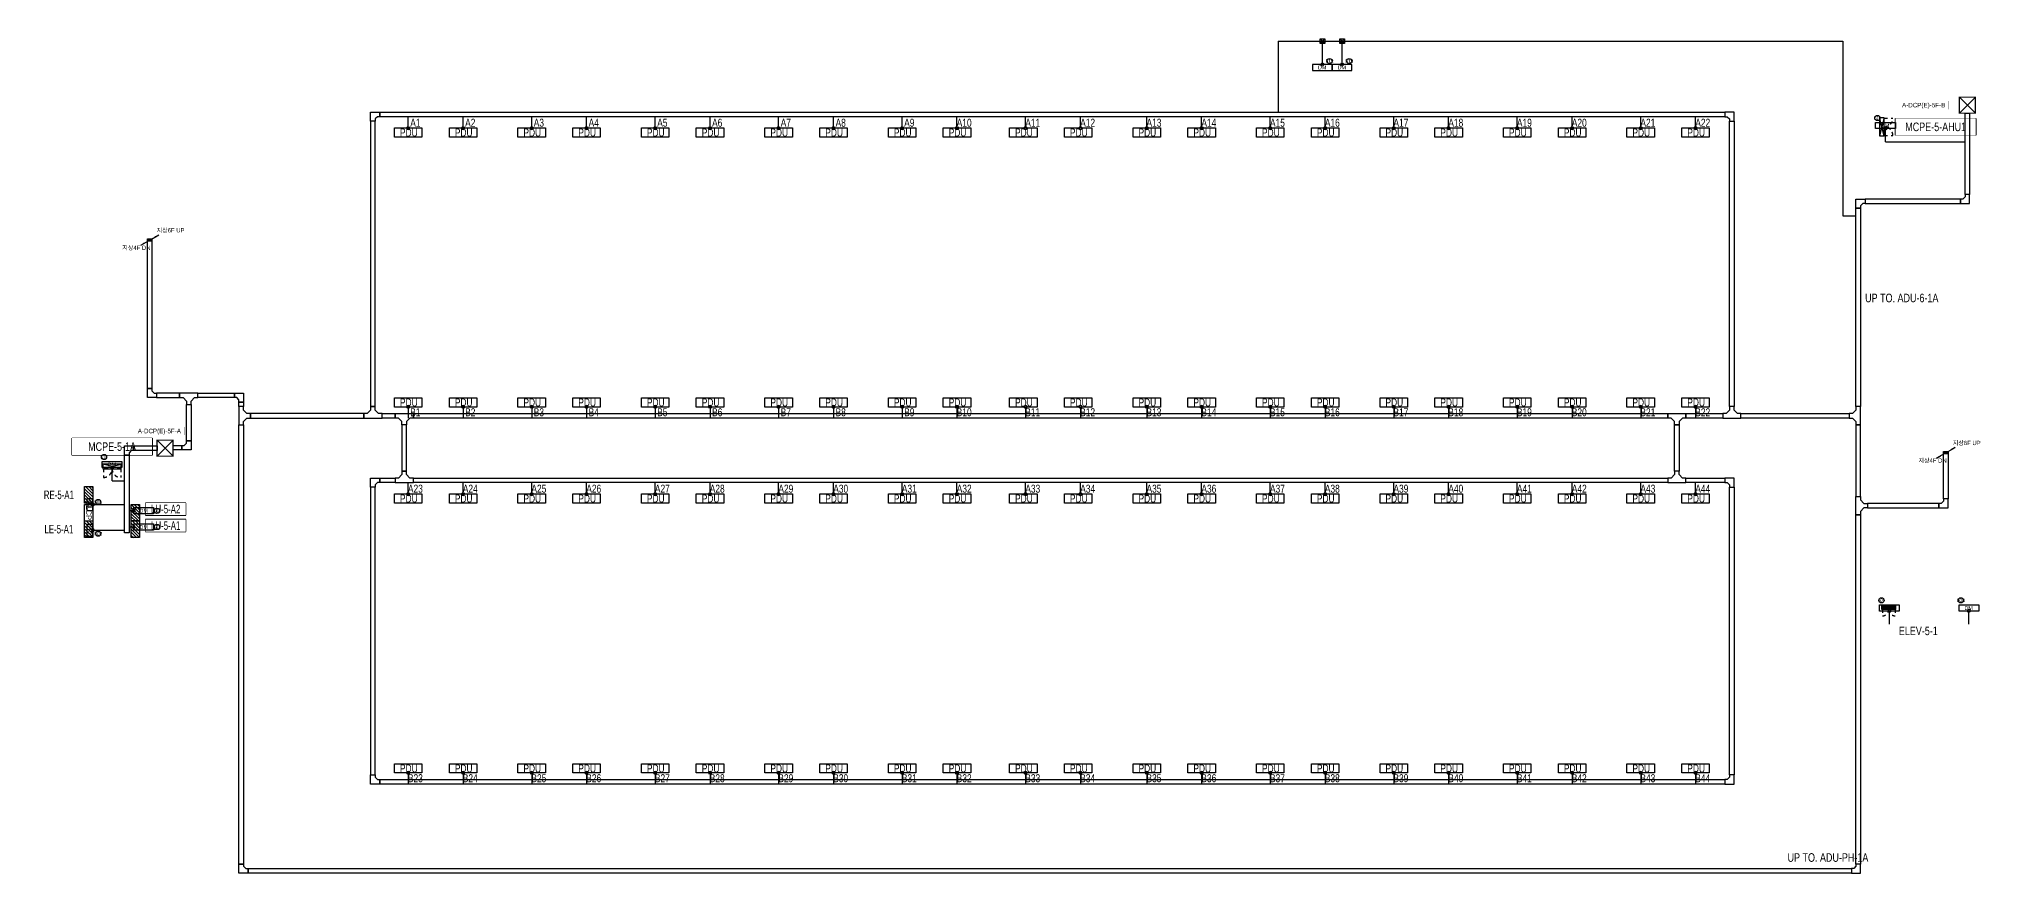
# Model space of a CAD drawing. Header units: millimetres. Extents: x 89450 to 753248, y -530175 to 1209785.
# Drawn here: x 90449 to 175308, y 644374 to 680853 of the extents above; entities that cross this region are included whole.
import ezdxf
from ezdxf.enums import TextEntityAlignment as Align

# ---------------------------------------------------------------- set-up
doc = ezdxf.new("R2010")
doc.units = ezdxf.units.MM
doc.header["$LTSCALE"] = 150
doc.linetypes.add('CONTINOUS', pattern=[0])
doc.linetypes.add('D1', pattern=[3, 1, -1, 1])
for name, color, linetype in [('------01 Distribution Panel', 3, 'Continuous'), ('------01 Distribution Panel_UPS_Emgency', 232, 'Continuous'), ('------01 Motor Control Panel or Center', 4, 'Continuous'), ('------02 Etc Panel', 3, 'Continuous'), ('-----26 Electrical Cable Tray_LV_UT', 141, 'Continuous'), ('-----29 Indicator', 1, 'Continuous'), ('-----99 EPMS CABLE DUCT', 4, 'Continuous'), ('-----99 EPMS CONDUIT', 4, 'Continuous'), ('-----99 EPMS DEVICE', 3, 'Continuous'), ('-----99 EPMS PNL', 6, 'Continuous')]:
    doc.layers.add(name, color=color, linetype=linetype)
doc.styles.add('ELEC', font='')
doc.styles.get('ELEC').set_extended_font_data('Dotum')

# ---------------------------------------------------------------- blocks, each defined once
blk = doc.blocks.new('A02')
h = blk.add_hatch()
h.set_pattern_fill('ANSI31', color=161, scale=25, style=0)
h.set_pattern_definition([(45, (-2000, -19200), (-56.1266, 56.1266), [])])
h.paths.add_polyline_path([(-300, 300), (-300, 0), (300, 0), (300, 300)])
at = {"color": 161}
blk.add_lwpolyline([(300, 0), (-300, 0), (-300, 300), (300, 300)], close=True, dxfattribs=at)
blk = doc.blocks.new('MCP_EQUIPMENT-2')
at = {"color": 161}
for p, q in [((200, 400), (0, -400)), ((200, -400), (0, 400))]:
    blk.add_line(p, q, dxfattribs=at)
at = {"color": 161, "linetype": 'D1'}
for p, q in [((200, 380), (580, 380)), ((200, -380), (580, -380))]:
    blk.add_line(p, q, dxfattribs=at)
at = {"color": 161}
blk.add_lwpolyline([(200, 400), (0, 400), (0, -400), (200, -400)], close=True, dxfattribs=at)
at = {"color": 161, "linetype": 'D1'}
for centre, start, end in [((200, 380), 270, 0), ((200, -380), 0, 90)]:
    blk.add_arc(centre, 380, start, end, dxfattribs=at)
blk = doc.blocks.new('PNL3')
at = {"color": 161, "linetype": 'D1'}
for p, q in [((-200, 280), (-480, 280)), ((-200, -280), (-480, -280))]:
    blk.add_line(p, q, dxfattribs=at)
at = {"color": 161}
for p, q in [((-200, 276), (0, 76)), ((-200, 205), (0, 5)), ((-200, 135), (0, -65)), ((-200, 64), (0, -136)), ((-153, 300), (0, 147)), ((-83, 300), (0, 217)), ((-200, -7), (0, -207)), ((-200, -78), (0, -278)), ((-200, -148), (-48, -300)), ((-200, -219), (-119, -300))]:
    blk.add_line(p, q, dxfattribs=at)
blk.add_lwpolyline([(0, -300), (-200, -300), (-200, 300), (0, 300)], close=True, dxfattribs=at)
at = {"color": 161, "linetype": 'D1'}
for centre, start, end in [((-200, 280), 180, 270), ((-200, -280), 90, 180)]:
    blk.add_arc(centre, 280, start, end, dxfattribs=at)
blk = doc.blocks.new('zw$32E')
for p, q in [((100, 0), (0, 0)), ((0, 0), (0, -400)), ((100, -75), (100, 0)), ((0, -400), (100, -400)), ((175, -150), (100, -75)), ((100, -325), (175, -250)), ((100, -400), (100, -325)), ((250, -150), (175, -150)), ((175, -250), (250, -250)), ((250, -250), (250, -150))]:
    blk.add_line(p, q)
blk = doc.blocks.new('A07')
at = {"color": 8}
blk.add_lwpolyline([(-300, 0), (-300, 300), (300, 300), (300, 0)], close=True, dxfattribs=at)
at = {"color": 8, "style": 'ELEC'}
blk.add_text('LCP', height=200, rotation=360, dxfattribs=at).set_placement((0, 150), align=Align.MIDDLE)

msp = doc.modelspace()

# ---------------------------------------------------------------- linework, layer by layer
at = {"layer": '------01 Distribution Panel_UPS_Emgency', "color": 1, "elevation": 0}
msp.add_lwpolyline([(95121, 659310), (96876, 659310), (96876, 659835), (95121, 659835)], close=True, dxfattribs=at)
at = {"layer": '------01 Motor Control Panel or Center', "linetype": 'CONTINOUS'}
for points in [[(175157, 677375), (175157, 676635), (171654, 676635), (171654, 677375)], [(95405, 663395), (95405, 662655), (91902, 662655), (91902, 663395)]]:
    msp.add_lwpolyline(points, close=True, dxfattribs=at)
at = {"layer": '------02 Etc Panel'}
for p, q in [((92814, 660490), (94195, 660490)), ((92814, 659365), (94195, 659365))]:
    msp.add_line(p, q, dxfattribs=at)
at = {"layer": '-----26 Electrical Cable Tray_LV_UT'}
for points in [[(106004, 676955), (107204, 676955), (107204, 676555), (106004, 676555)], [(108404, 676955), (109604, 676955), (109604, 676555), (108404, 676555)], [(111404, 676955), (112604, 676955), (112604, 676555), (111404, 676555)], [(113804, 676955), (115004, 676955), (115004, 676555), (113804, 676555)], [(116804, 676955), (118004, 676955), (118004, 676555), (116804, 676555)], [(119204, 676955), (120404, 676955), (120404, 676555), (119204, 676555)], [(122204, 676955), (123404, 676955), (123404, 676555), (122204, 676555)], [(124604, 676955), (125804, 676955), (125804, 676555), (124604, 676555)], [(127604, 676955), (128804, 676955), (128804, 676555), (127604, 676555)], [(130004, 676955), (131204, 676955), (131204, 676555), (130004, 676555)], [(132904, 676955), (134104, 676955), (134104, 676555), (132904, 676555)], [(135304, 676955), (136504, 676955), (136504, 676555), (135304, 676555)], [(138304, 676955), (139504, 676955), (139504, 676555), (138304, 676555)], [(140704, 676955), (141904, 676955), (141904, 676555), (140704, 676555)], [(143704, 676955), (144904, 676955), (144904, 676555), (143704, 676555)], [(146104, 676955), (147304, 676955), (147304, 676555), (146104, 676555)], [(149104, 676955), (150304, 676955), (150304, 676555), (149104, 676555)], [(151504, 676955), (152704, 676955), (152704, 676555), (151504, 676555)], [(154504, 676955), (155704, 676955), (155704, 676555), (154504, 676555)], [(156904, 676955), (158104, 676955), (158104, 676555), (156904, 676555)], [(159904, 676955), (161104, 676955), (161104, 676555), (159904, 676555)], [(162304, 676955), (163504, 676955), (163504, 676555), (162304, 676555)], [(106004, 665155), (107204, 665155), (107204, 664755), (106004, 664755)], [(108404, 665155), (109604, 665155), (109604, 664755), (108404, 664755)], [(111404, 665155), (112604, 665155), (112604, 664755), (111404, 664755)], [(113804, 665155), (115004, 665155), (115004, 664755), (113804, 664755)], [(116804, 665155), (118004, 665155), (118004, 664755), (116804, 664755)], [(119204, 665155), (120404, 665155), (120404, 664755), (119204, 664755)], [(122204, 665155), (123404, 665155), (123404, 664755), (122204, 664755)], [(124604, 665155), (125804, 665155), (125804, 664755), (124604, 664755)], [(127604, 665155), (128804, 665155), (128804, 664755), (127604, 664755)], [(130004, 665155), (131204, 665155), (131204, 664755), (130004, 664755)], [(132904, 665155), (134104, 665155), (134104, 664755), (132904, 664755)], [(135304, 665155), (136504, 665155), (136504, 664755), (135304, 664755)], [(138304, 665155), (139504, 665155), (139504, 664755), (138304, 664755)], [(140704, 665155), (141904, 665155), (141904, 664755), (140704, 664755)], [(143704, 665155), (144904, 665155), (144904, 664755), (143704, 664755)], [(146104, 665155), (147304, 665155), (147304, 664755), (146104, 664755)], [(149104, 665155), (150304, 665155), (150304, 664755), (149104, 664755)], [(151504, 665155), (152704, 665155), (152704, 664755), (151504, 664755)], [(154504, 665155), (155704, 665155), (155704, 664755), (154504, 664755)], [(156904, 665155), (158104, 665155), (158104, 664755), (156904, 664755)], [(159904, 665155), (161104, 665155), (161104, 664755), (159904, 664755)], [(162304, 665155), (163504, 665155), (163504, 664755), (162304, 664755)], [(106004, 660955), (107204, 660955), (107204, 660555), (106004, 660555)], [(108404, 660955), (109604, 660955), (109604, 660555), (108404, 660555)], [(111404, 660955), (112604, 660955), (112604, 660555), (111404, 660555)], [(113804, 660955), (115004, 660955), (115004, 660555), (113804, 660555)], [(116804, 660955), (118004, 660955), (118004, 660555), (116804, 660555)], [(119204, 660955), (120404, 660955), (120404, 660555), (119204, 660555)], [(122204, 660955), (123404, 660955), (123404, 660555), (122204, 660555)], [(124604, 660955), (125804, 660955), (125804, 660555), (124604, 660555)], [(127604, 660955), (128804, 660955), (128804, 660555), (127604, 660555)], [(130004, 660955), (131204, 660955), (131204, 660555), (130004, 660555)], [(132904, 660955), (134104, 660955), (134104, 660555), (132904, 660555)], [(135304, 660955), (136504, 660955), (136504, 660555), (135304, 660555)], [(138304, 660955), (139504, 660955), (139504, 660555), (138304, 660555)], [(140704, 660955), (141904, 660955), (141904, 660555), (140704, 660555)], [(143704, 660955), (144904, 660955), (144904, 660555), (143704, 660555)], [(146104, 660955), (147304, 660955), (147304, 660555), (146104, 660555)], [(149104, 660955), (150304, 660955), (150304, 660555), (149104, 660555)], [(151504, 660955), (152704, 660955), (152704, 660555), (151504, 660555)], [(154504, 660955), (155704, 660955), (155704, 660555), (154504, 660555)], [(156904, 660955), (158104, 660955), (158104, 660555), (156904, 660555)], [(159904, 660955), (161104, 660955), (161104, 660555), (159904, 660555)], [(162304, 660955), (163504, 660955), (163504, 660555), (162304, 660555)], [(106004, 649155), (107204, 649155), (107204, 648755), (106004, 648755)], [(108404, 649155), (109604, 649155), (109604, 648755), (108404, 648755)], [(111404, 649155), (112604, 649155), (112604, 648755), (111404, 648755)], [(113804, 649155), (115004, 649155), (115004, 648755), (113804, 648755)], [(116804, 649155), (118004, 649155), (118004, 648755), (116804, 648755)], [(119204, 649155), (120404, 649155), (120404, 648755), (119204, 648755)], [(122204, 649155), (123404, 649155), (123404, 648755), (122204, 648755)], [(124604, 649155), (125804, 649155), (125804, 648755), (124604, 648755)], [(127604, 649155), (128804, 649155), (128804, 648755), (127604, 648755)], [(130004, 649155), (131204, 649155), (131204, 648755), (130004, 648755)], [(132904, 649155), (134104, 649155), (134104, 648755), (132904, 648755)], [(135304, 649155), (136504, 649155), (136504, 648755), (135304, 648755)], [(138304, 649155), (139504, 649155), (139504, 648755), (138304, 648755)], [(140704, 649155), (141904, 649155), (141904, 648755), (140704, 648755)], [(143704, 649155), (144904, 649155), (144904, 648755), (143704, 648755)], [(146104, 649155), (147304, 649155), (147304, 648755), (146104, 648755)], [(149104, 649155), (150304, 649155), (150304, 648755), (149104, 648755)], [(151504, 649155), (152704, 649155), (152704, 648755), (151504, 648755)], [(154504, 649155), (155704, 649155), (155704, 648755), (154504, 648755)], [(156904, 649155), (158104, 649155), (158104, 648755), (156904, 648755)], [(159904, 649155), (161104, 649155), (161104, 648755), (159904, 648755)], [(162304, 649155), (163504, 649155), (163504, 648755), (162304, 648755)]]:
    msp.add_lwpolyline(points, close=True, dxfattribs=at)
at = {"layer": '-----29 Indicator'}
for centre in [(146898, 679880), (147758, 679880), (170855, 677391), (93043, 660601), (93046, 659216), (171032, 656302), (174505, 656302)]:
    msp.add_circle(centre, 114, dxfattribs=at)
at = {"layer": '-----99 EPMS CABLE DUCT'}
for p, q in [((144653, 680753), (169349, 680753)), ((144653, 680753), (144653, 677627)), ((169349, 680753), (169349, 673113)), ((169349, 673113), (169919, 673113)), ((95207, 672095), (95387, 672015)), ((95207, 672015), (95387, 672095)), ((95297, 672055), (95703, 672289)), ((95297, 672055), (94891, 671821)), ((173849, 662755), (173443, 662521)), ((173759, 662795), (173939, 662715)), ((173759, 662715), (173939, 662795)), ((173849, 662755), (174255, 662989))]:
    msp.add_line(p, q, dxfattribs=at)
at = {"layer": '-----99 EPMS CABLE DUCT', "elevation": 0}
for points in [[(105158, 677248), (104958, 677248), (104958, 677648), (105358, 677648), (105358, 677448), (105258, 677448), (105158, 677348), (105158, 677248)], [(164390, 677248), (164590, 677248), (164590, 677648), (164190, 677648), (164190, 677448), (164290, 677448), (164390, 677348), (164390, 677248)], [(170119, 673449), (169919, 673449), (169919, 673849), (170319, 673849), (170319, 673649), (170219, 673649), (170119, 673549), (170119, 673449)], [(174491, 673849), (174491, 673649), (174891, 673649), (174891, 674049), (174691, 674049), (174691, 673949), (174591, 673849), (174491, 673849)], [(95597, 665367), (95597, 665167), (95197, 665167), (95197, 665567), (95397, 665567), (95397, 665467), (95497, 665367), (95597, 665367)], [(99002, 665167), (99002, 665367), (99402, 665367), (99402, 664967), (99202, 664967), (99202, 665067), (99102, 665167), (99002, 665167)], [(99002, 665167), (99002, 665367), (99402, 665367), (99402, 664967), (99202, 664967), (99202, 665067), (99102, 665167), (99002, 665167)], [(96907, 663276), (97107, 663276), (97107, 662876), (96707, 662876), (96707, 663076), (96807, 663076), (96907, 663176), (96907, 663276)], [(174255, 662989), (174079, 662888)], [(173443, 662521), (173619, 662622)], [(105158, 661248), (104958, 661248), (104958, 661648), (105358, 661648), (105358, 661448), (105258, 661448), (105158, 661348), (105158, 661248)], [(164390, 661248), (164590, 661248), (164590, 661648), (164190, 661648), (164190, 661448), (164290, 661448), (164390, 661348), (164390, 661248)], [(173549, 660544), (173549, 660344), (173949, 660344), (173949, 660744), (173749, 660744), (173749, 660644), (173649, 660544), (173549, 660544)], [(105358, 648473), (105358, 648273), (104958, 648273), (104958, 648673), (105158, 648673), (105158, 648573), (105258, 648473), (105358, 648473)], [(164190, 648473), (164190, 648273), (164590, 648273), (164590, 648673), (164390, 648673), (164390, 648573), (164290, 648473), (164190, 648473)], [(99602, 644574), (99602, 644374), (99202, 644374), (99202, 644774), (99402, 644774), (99402, 644674), (99502, 644574), (99602, 644574)], [(169719, 644574), (169719, 644374), (170119, 644374), (170119, 644774), (169919, 644774), (169919, 644674), (169819, 644574), (169719, 644574)]]:
    msp.add_lwpolyline(points, dxfattribs=at)
for points in [[(104958, 677248), (104958, 664773), (105158, 664773), (105158, 677248)], [(105358, 677648), (164190, 677648), (164190, 677448), (105358, 677448)], [(164590, 677248), (164590, 664773), (164390, 664773), (164390, 677248)], [(174491, 673849), (170319, 673849), (170319, 673649), (174491, 673649)], [(169919, 673449), (170119, 673449), (170119, 664773), (169919, 664773)], [(95197, 672105), (95397, 672105), (95397, 665567), (95197, 665567)], [(95197, 672105), (95397, 672105), (95397, 672005), (95197, 672005)], [(95207, 672095), (95387, 672095), (95387, 672015), (95207, 672015)], [(96607, 665367), (95597, 665367), (95597, 665167), (96607, 665167)], [(97407, 665367), (99002, 665367), (99002, 665167), (97407, 665167)], [(96907, 664867), (97107, 664867), (97107, 663276), (96907, 663276)], [(99202, 664967), (99402, 664967), (99402, 664773), (99202, 664773)], [(104658, 664473), (99702, 664473), (99702, 664273), (104658, 664273)], [(105458, 664473), (106029, 664473), (106029, 664273), (105458, 664273)], [(106829, 664473), (161685, 664473), (161685, 664273), (106829, 664273)], [(162485, 664473), (164090, 664473), (164090, 664273), (162485, 664273)], [(164890, 664473), (169619, 664473), (169619, 664273), (164890, 664273)], [(99202, 663973), (99402, 663973), (99402, 644774), (99202, 644774)], [(106529, 663973), (106329, 663973), (106329, 661948), (106529, 661948)], [(161985, 663973), (162185, 663973), (162185, 661948), (161985, 661948)], [(169919, 660844), (170119, 660844), (170119, 663973), (169919, 663973)], [(96707, 663076), (96707, 662876), (96320, 662876), (96320, 663076)], [(173749, 662805), (173949, 662805), (173949, 660744), (173749, 660744)], [(173749, 662805), (173949, 662805), (173949, 662705), (173749, 662705)], [(173759, 662795), (173939, 662795), (173939, 662715), (173759, 662715)], [(104958, 661248), (104958, 648673), (105158, 648673), (105158, 661248)], [(105358, 661648), (106029, 661648), (106029, 661448), (105358, 661448)], [(106829, 661648), (161685, 661648), (161685, 661448), (106829, 661448)], [(162485, 661648), (164190, 661648), (164190, 661448), (162485, 661448)], [(164590, 661248), (164590, 648673), (164390, 648673), (164390, 661248)], [(173549, 660544), (170419, 660544), (170419, 660344), (173549, 660344)], [(169919, 660044), (170119, 660044), (170119, 644774), (169919, 644774)], [(105358, 648473), (164190, 648473), (164190, 648273), (105358, 648273)], [(99602, 644574), (169719, 644574), (169719, 644374), (99602, 644374)]]:
    msp.add_lwpolyline(points, close=True, dxfattribs=at)
for points in [[(95703, 672289, 0, 70, 0), (95527, 672188, 40, 40, 0)], [(94891, 671821, 0, 70, 0), (95067, 671922, 40, 40, 0)]]:
    msp.add_lwpolyline(points, format="xyseb", dxfattribs=at)
at = {"layer": '-----99 EPMS CABLE DUCT'}
for centre in [(95297, 672055), (173849, 662755)]:
    msp.add_circle(centre, 10, dxfattribs=at)
at = {"layer": '-----99 EPMS CONDUIT'}
for p, q in [((146684, 680853), (146484, 680653)), ((146484, 680853), (146684, 680653)), ((146584, 679736), (146584, 680753)), ((147544, 680853), (147344, 680653)), ((147344, 680853), (147544, 680653)), ((147444, 679736), (147444, 680753)), ((106604, 676955), (106604, 677448)), ((109004, 676955), (109004, 677448)), ((112004, 676955), (112004, 677448)), ((114404, 676955), (114404, 677448)), ((117404, 676955), (117404, 677448)), ((119804, 676955), (119804, 677448)), ((122804, 676955), (122804, 677448)), ((125204, 676955), (125204, 677448)), ((128204, 676955), (128204, 677448)), ((130604, 676955), (130604, 677448)), ((133604, 676955), (133604, 677448)), ((136004, 676955), (136004, 677448)), ((138904, 676955), (138904, 677448)), ((141304, 676955), (141304, 677448)), ((144304, 676955), (144304, 677448)), ((146704, 676955), (146704, 677448)), ((149704, 676955), (149704, 677448)), ((152104, 676955), (152104, 677448)), ((155104, 676955), (155104, 677448)), ((157504, 676955), (157504, 677448)), ((160504, 676955), (160504, 677448)), ((162904, 676955), (162904, 677448)), ((171206, 676348), (171206, 676925)), ((106604, 664755), (106604, 664262)), ((109004, 664755), (109004, 664262)), ((112004, 664755), (112004, 664262)), ((114404, 664755), (114404, 664262)), ((117404, 664755), (117404, 664262)), ((119804, 664755), (119804, 664262)), ((122804, 664755), (122804, 664262)), ((125204, 664755), (125204, 664262)), ((128204, 664755), (128204, 664262)), ((130604, 664755), (130604, 664262)), ((133604, 664755), (133604, 664262)), ((136004, 664755), (136004, 664262)), ((138904, 664755), (138904, 664262)), ((141304, 664755), (141304, 664262)), ((144304, 664755), (144304, 664262)), ((146704, 664755), (146704, 664262)), ((149704, 664755), (149704, 664262)), ((152104, 664755), (152104, 664262)), ((155104, 664755), (155104, 664262)), ((157504, 664755), (157504, 664262)), ((160504, 664755), (160504, 664262)), ((162904, 664755), (162904, 664262)), ((93654, 661528), (93654, 662105)), ((93654, 661528), (94195, 661528)), ((106604, 660955), (106604, 661448)), ((109004, 660955), (109004, 661448)), ((112004, 660955), (112004, 661448)), ((114404, 660955), (114404, 661448)), ((117404, 660955), (117404, 661448)), ((119804, 660955), (119804, 661448)), ((122804, 660955), (122804, 661448)), ((125204, 660955), (125204, 661448)), ((128204, 660955), (128204, 661448)), ((130604, 660955), (130604, 661448)), ((133604, 660955), (133604, 661448)), ((136004, 660955), (136004, 661448)), ((138904, 660955), (138904, 661448)), ((141304, 660955), (141304, 661448)), ((144304, 660955), (144304, 661448)), ((146704, 660955), (146704, 661448)), ((149704, 660955), (149704, 661448)), ((152104, 660955), (152104, 661448)), ((155104, 660955), (155104, 661448)), ((157504, 660955), (157504, 661448)), ((160504, 660955), (160504, 661448)), ((162904, 660955), (162904, 661448)), ((174857, 655259), (174857, 655835)), ((106604, 648755), (106604, 648262)), ((109004, 648755), (109004, 648262)), ((112004, 648755), (112004, 648262)), ((114404, 648755), (114404, 648262)), ((117404, 648755), (117404, 648262)), ((119804, 648755), (119804, 648262)), ((122804, 648755), (122804, 648262)), ((125204, 648755), (125204, 648262)), ((128204, 648755), (128204, 648262)), ((130604, 648755), (130604, 648262)), ((133604, 648755), (133604, 648262)), ((136004, 648755), (136004, 648262)), ((138904, 648755), (138904, 648262)), ((141304, 648755), (141304, 648262)), ((144304, 648755), (144304, 648262)), ((146704, 648755), (146704, 648262)), ((149704, 648755), (149704, 648262)), ((152104, 648755), (152104, 648262)), ((155104, 648755), (155104, 648262)), ((157504, 648755), (157504, 648262)), ((160504, 648755), (160504, 648262)), ((162904, 648755), (162904, 648262))]:
    msp.add_line(p, q, dxfattribs=at)
for points in [[(146484, 680853), (146684, 680853), (146684, 680653), (146484, 680653)], [(147344, 680853), (147544, 680853), (147544, 680653), (147344, 680653)]]:
    msp.add_lwpolyline(points, close=True, dxfattribs=at)
for points in [[(94598, 660220, 0), (94395, 660220, 0)], [(94598, 659508, 0), (94395, 659508, 0)]]:
    msp.add_polyline3d(points, dxfattribs=at)
for centre, start, end in [((146584, 679736), 120, 60), ((147444, 679736), 120, 60), ((106604, 676955), 120, 60), ((109004, 676955), 120, 60), ((112004, 676955), 120, 60), ((114404, 676955), 120, 60), ((117404, 676955), 120, 60), ((119804, 676955), 120, 60), ((122804, 676955), 120, 60), ((125204, 676955), 120, 60), ((128204, 676955), 120, 60), ((130604, 676955), 120, 60), ((133604, 676955), 120, 60), ((136004, 676955), 120, 60), ((138904, 676955), 120, 60), ((141304, 676955), 120, 60), ((144304, 676955), 120, 60), ((146704, 676955), 120, 60), ((149704, 676955), 120, 60), ((152104, 676955), 120, 60), ((155104, 676955), 120, 60), ((157504, 676955), 120, 60), ((160504, 676955), 120, 60), ((162904, 676955), 120, 60), ((106604, 664755), 300, 240), ((109004, 664755), 300, 240), ((112004, 664755), 300, 240), ((114404, 664755), 300, 240), ((117404, 664755), 300, 240), ((119804, 664755), 300, 240), ((122804, 664755), 300, 240), ((125204, 664755), 300, 240), ((128204, 664755), 300, 240), ((130604, 664755), 300, 240), ((133604, 664755), 300, 240), ((136004, 664755), 300, 240), ((138904, 664755), 300, 240), ((141304, 664755), 300, 240), ((144304, 664755), 300, 240), ((146704, 664755), 300, 240), ((149704, 664755), 300, 240), ((152104, 664755), 300, 240), ((155104, 664755), 300, 240), ((157504, 664755), 300, 240), ((160504, 664755), 300, 240), ((162904, 664755), 300, 240), ((93654, 662105), 300, 240), ((92814, 660490), 30, 330), ((94598, 660220), 210, 150), ((106604, 660955), 120, 60), ((109004, 660955), 120, 60), ((112004, 660955), 120, 60), ((114404, 660955), 120, 60), ((117404, 660955), 120, 60), ((119804, 660955), 120, 60), ((122804, 660955), 120, 60), ((125204, 660955), 120, 60), ((128204, 660955), 120, 60), ((130604, 660955), 120, 60), ((133604, 660955), 120, 60), ((136004, 660955), 120, 60), ((138904, 660955), 120, 60), ((141304, 660955), 120, 60), ((144304, 660955), 120, 60), ((146704, 660955), 120, 60), ((149704, 660955), 120, 60), ((152104, 660955), 120, 60), ((155104, 660955), 120, 60), ((157504, 660955), 120, 60), ((160504, 660955), 120, 60), ((162904, 660955), 120, 60), ((92814, 659365), 30, 330), ((94598, 659508), 210, 150), ((171383, 655835), 300, 240), ((174857, 655835), 300, 240), ((106604, 648755), 300, 240), ((109004, 648755), 300, 240), ((112004, 648755), 300, 240), ((114404, 648755), 300, 240), ((117404, 648755), 300, 240), ((119804, 648755), 300, 240), ((122804, 648755), 300, 240), ((125204, 648755), 300, 240), ((128204, 648755), 300, 240), ((130604, 648755), 300, 240), ((133604, 648755), 300, 240), ((136004, 648755), 300, 240), ((138904, 648755), 300, 240), ((141304, 648755), 300, 240), ((144304, 648755), 300, 240), ((146704, 648755), 300, 240), ((149704, 648755), 300, 240), ((152104, 648755), 300, 240), ((155104, 648755), 300, 240), ((157504, 648755), 300, 240), ((160504, 648755), 300, 240), ((162904, 648755), 300, 240)]:
    msp.add_arc(centre, 63.8, start, end, dxfattribs=at)
at = {"layer": '-----99 EPMS DEVICE', "color": 2}
for points in [[(147014, 679736), (146154, 679736), (146154, 679467), (147014, 679467)], [(147874, 679736), (147014, 679736), (147014, 679467), (147874, 679467)]]:
    msp.add_lwpolyline(points, close=True, dxfattribs=at)
at = {"layer": '-----99 EPMS DEVICE', "color": 2, "elevation": 0}
for points in [[(171813, 655835), (170953, 655835), (170953, 656105), (171813, 656105)], [(175287, 655835), (174427, 655835), (174427, 656105), (175287, 656105)]]:
    msp.add_lwpolyline(points, close=True, dxfattribs=at)

# ---------------------------------------------------------------- block references
at = {"layer": '------01 Distribution Panel', "xscale": 1.2, "yscale": 1.2, "zscale": 1.2, "rotation": 270}
for p in [(92454, 660915), (92454, 659415)]:
    msp.add_blockref('A02', p, dxfattribs=at)
at = {"layer": '------01 Distribution Panel_UPS_Emgency', "xscale": 1.2, "yscale": 1.2, "zscale": 1.2, "rotation": 270}
msp.add_blockref('A02', (94494, 659415), dxfattribs=at)
at = {"layer": '-----99 EPMS CABLE DUCT'}
for p, xscale, yscale, zscale, rotation in [((97407, 665367, 0), 2, 2, 2, 269.9999999999999), ((104658, 664273, 0), 2, 2, 2, 90.00000000000249), ((106029, 664473, 0), -2, 2, 2, 89.99999999999746), ((161685, 664473, 0), -2, 2, 2, 89.99999999999746), ((164090, 664273, 0), 2, 2, 2, 90.00000000000249), ((170119, 663973), 2, 2, 2, 180.0000000000122), ((106029, 661448, 0), 1.999999999999999, 1.999999999999999, 1.999999999999999, 90.00000000000253), ((161685, 661448, 0), 2, 2, 2, 90.0000000000025), ((169919, 660044), -2, 2, 2, 180)]:
    msp.add_blockref('zw$32E', p, dxfattribs=dict(at, xscale=xscale, yscale=yscale, zscale=zscale, rotation=rotation))
at = {"layer": '-----99 EPMS CABLE DUCT', "xscale": 2, "yscale": 2, "zscale": 2}
msp.add_blockref('zw$32E', (99202, 664773), dxfattribs=at)

# ---------------------------------------------------------------- texts
at = {"layer": '------01 Motor Control Panel or Center', "linetype": 'CONTINOUS', "style": 'ELEC', "width": 0.8}
for s, p in [('UP TO. ADU-6-1A', (170319, 669523)), ('UP TO. ADU-PH-1A', (166927, 645060))]:
    msp.add_text(s, height=375, dxfattribs=at).set_placement(p, align=Align.MIDDLE_LEFT)
at = {"layer": '-----26 Electrical Cable Tray_LV_UT', "style": 'ELEC', "width": 0.8}
for p in [(106629, 676755), (109029, 676755), (112029, 676755), (114429, 676755), (117429, 676755), (119829, 676755), (122829, 676755), (125229, 676755), (128229, 676755), (130629, 676755), (133529, 676755), (135929, 676755), (138929, 676755), (141329, 676755), (144329, 676755), (146729, 676755), (149729, 676755), (152129, 676755), (155129, 676755), (157529, 676755), (160529, 676755), (162929, 676755), (106629, 664955), (109029, 664955), (112029, 664955), (114429, 664955), (117429, 664955), (119829, 664955), (122829, 664955), (125229, 664955), (128229, 664955), (130629, 664955), (133529, 664955), (135929, 664955), (138929, 664955), (141329, 664955), (144329, 664955), (146729, 664955), (149729, 664955), (152129, 664955), (155129, 664955), (157529, 664955), (160529, 664955), (162929, 664955), (106629, 660755), (109029, 660755), (112029, 660755), (114429, 660755), (117429, 660755), (119829, 660755), (122829, 660755), (125229, 660755), (128229, 660755), (130629, 660755), (133529, 660755), (135929, 660755), (138929, 660755), (141329, 660755), (144329, 660755), (146729, 660755), (149729, 660755), (152129, 660755), (155129, 660755), (157529, 660755), (160529, 660755), (162929, 660755), (106629, 648955), (109029, 648955), (112029, 648955), (114429, 648955), (117429, 648955), (119829, 648955), (122829, 648955), (125229, 648955), (128229, 648955), (130629, 648955), (133529, 648955), (135929, 648955), (138929, 648955), (141329, 648955), (144329, 648955), (146729, 648955), (149729, 648955), (152129, 648955), (155129, 648955), (157529, 648955), (160529, 648955), (162929, 648955)]:
    msp.add_text('PDU', height=350, dxfattribs=at).set_placement(p, align=Align.MIDDLE_CENTER)
at = {"layer": '-----29 Indicator', "style": 'ELEC'}
for s, p in [('512', (146898, 679880)), ('513', (147758, 679880)), ('508', (174505, 656302))]:
    msp.add_text(s, height=150, rotation=360, dxfattribs=at).set_placement(p, align=Align.MIDDLE_CENTER)
at = {"layer": '-----29 Indicator', "style": 'ELEC', "width": 0.6}
for s, p in [('511', (170855, 677391)), ('505', (171032, 656302))]:
    msp.add_text(s, height=150, dxfattribs=at).set_placement(p, align=Align.MIDDLE_CENTER)
at = {"layer": '-----29 Indicator', "style": 'ELEC'}
for s, p in [('501', (93043, 660601)), ('502', (93046, 659216))]:
    msp.add_text(s, height=150, dxfattribs=at).set_placement(p, align=Align.MIDDLE_CENTER)
at = {"layer": '-----99 EPMS CABLE DUCT', "style": 'ELEC'}
for s, p in [('지상6F UP', (95602, 672389)), ('지상4F DN', (94101, 671624)), ('지상6F UP', (174154, 663089, 0)), ('지상4F DN', (172653, 662324, 0))]:
    msp.add_text(s, height=187.7, dxfattribs=at).set_placement(p)
at = {"layer": '-----99 EPMS DEVICE', "color": 2, "style": 'ELEC', "width": 0.9}
for p in [(146574, 679602), (147434, 679602), (171374, 655970), (174847, 655970)]:
    msp.add_text('DM', height=168, dxfattribs=at).set_placement(p, align=Align.MIDDLE)
at = {"layer": '-----99 EPMS DEVICE', "style": 'ELEC', "width": 0.8}
for s, p in [('A1', (106918, 677184)), ('A2', (109318, 677184)), ('A3', (112318, 677184)), ('A4', (114718, 677184)), ('A5', (117718, 677184)), ('A6', (120118, 677184)), ('A7', (123118, 677184)), ('A8', (125518, 677184)), ('A9', (128518, 677184)), ('A10', (130918, 677184)), ('A11', (133918, 677184)), ('A12', (136318, 677184)), ('A13', (139218, 677184)), ('A14', (141618, 677184)), ('A15', (144618, 677184)), ('A16', (147018, 677184)), ('A17', (150018, 677184)), ('A18', (152418, 677184)), ('A19', (155418, 677184)), ('A20', (157818, 677184)), ('A21', (160818, 677184)), ('A22', (163218, 677184)), ('B1', (106918, 664526)), ('B2', (109318, 664526)), ('B3', (112318, 664526)), ('B4', (114718, 664526)), ('B5', (117718, 664526)), ('B6', (120118, 664526)), ('B7', (123118, 664526)), ('B8', (125518, 664526)), ('B9', (128518, 664526)), ('B10', (130918, 664526)), ('B11', (133918, 664526)), ('B12', (136318, 664526)), ('B13', (139218, 664526)), ('B14', (141618, 664526)), ('B15', (144618, 664526)), ('B16', (147018, 664526)), ('B17', (150018, 664526)), ('B18', (152418, 664526)), ('B19', (155418, 664526)), ('B20', (157818, 664526)), ('B21', (160818, 664526)), ('B22', (163218, 664526)), ('A23', (106918, 661184)), ('A24', (109318, 661184)), ('A25', (112318, 661184)), ('A26', (114718, 661184)), ('A27', (117718, 661184)), ('A28', (120118, 661184)), ('A29', (123118, 661184)), ('A30', (125518, 661184)), ('A31', (128518, 661184)), ('A32', (130918, 661184)), ('A33', (133918, 661184)), ('A34', (136318, 661184)), ('A35', (139218, 661184)), ('A36', (141618, 661184)), ('A37', (144618, 661184)), ('A38', (147018, 661184)), ('A39', (150018, 661184)), ('A40', (152418, 661184)), ('A41', (155418, 661184)), ('A42', (157818, 661184)), ('A43', (160818, 661184)), ('A44', (163218, 661184)), ('B23', (106918, 648526)), ('B24', (109318, 648526)), ('B25', (112318, 648526)), ('B26', (114718, 648526)), ('B27', (117718, 648526)), ('B28', (120118, 648526)), ('B29', (123118, 648526)), ('B30', (125518, 648526)), ('B31', (128518, 648526)), ('B32', (130918, 648526)), ('B33', (133918, 648526)), ('B34', (136318, 648526)), ('B35', (139218, 648526)), ('B36', (141618, 648526)), ('B37', (144618, 648526)), ('B38', (147018, 648526)), ('B39', (150018, 648526)), ('B40', (152418, 648526)), ('B41', (155418, 648526)), ('B42', (157818, 648526)), ('B43', (160818, 648526)), ('B44', (163218, 648526))]:
    msp.add_text(s, height=350, dxfattribs=at).set_placement(p, align=Align.MIDDLE_CENTER)

# ---------------------------------------------------------------- wipeouts: each hides what was drawn before it
msp.add_wipeout([(170894, 655336), (174397, 655336), (174397, 654596), (170894, 654596)]).dxf.layer = '------01 Distribution Panel'

# ---------------------------------------------------------------- next in the draw order: linework, layer by layer
at = {"layer": '-----99 EPMS CONDUIT'}
msp.add_line((171383, 655259), (171383, 655835), dxfattribs=at)

# ---------------------------------------------------------------- next in the draw order: block references
at = {"layer": '------01 Distribution Panel', "rotation": 90}
msp.add_blockref('PNL3', (171354, 656105), dxfattribs=at)

# ---------------------------------------------------------------- next in the draw order: texts
at = {"layer": '------01 Distribution Panel', "linetype": 'CONTINOUS', "style": 'ELEC', "width": 0.8}
msp.add_text('ELEV-5-1', height=375, dxfattribs=at).set_placement((172646, 654966), align=Align.MIDDLE)

# ---------------------------------------------------------------- next in the draw order: wipeouts: each hides what was drawn before it
at = {"color": 1}
for points, layer in [([(90449, 660653), (92204, 660653), (92204, 661178), (90449, 661178)], '------01 Distribution Panel'), ([(90449, 659153), (92204, 659153), (92204, 659678), (90449, 659678)], '------01 Distribution Panel'), ([(95121, 659310), (96876, 659310), (96876, 659835), (95121, 659835)], '------01 Distribution Panel_UPS_Emgency'), ([(171654, 677375), (175157, 677375), (175157, 676635), (171654, 676635)], '------01 Motor Control Panel or Center')]:
    msp.add_wipeout(points, dxfattribs=at).dxf.layer = layer
msp.add_wipeout([(91902, 663395), (95405, 663395), (95405, 662655), (91902, 662655)]).dxf.layer = '------01 Motor Control Panel or Center'

# ---------------------------------------------------------------- next in the draw order: linework, layer by layer
at = {"layer": '------01 Distribution Panel_UPS_Emgency', "color": 1, "elevation": 0}
msp.add_lwpolyline([(95121, 660030), (96876, 660030), (96876, 660555), (95121, 660555)], close=True, dxfattribs=at)
at = {"layer": '-----29 Indicator'}
msp.add_circle((93302, 662571), 114, dxfattribs=at)
at = {"layer": '-----99 EPMS CABLE DUCT', "elevation": 0}
for points in [[(174691, 677605), (174891, 677605), (174891, 674049), (174691, 674049)], [(94595, 662855), (94595, 663055), (95620, 663055), (95620, 662855)], [(94195, 662655), (94395, 662655), (94395, 659253), (94195, 659253)]]:
    msp.add_lwpolyline(points, close=True, dxfattribs=at)
msp.add_lwpolyline([(94395, 662655), (94195, 662655), (94195, 663055), (94595, 663055), (94595, 662855), (94495, 662855), (94395, 662755), (94395, 662655)], dxfattribs=at)
at = {"layer": '-----99 EPMS CONDUIT'}
msp.add_line((171206, 676348), (174691, 676348), dxfattribs=at)
msp.add_arc((171206, 676925), 63.8, 300, 240, dxfattribs=at)
at = {"layer": '-----99 EPMS DEVICE', "color": 2}
msp.add_lwpolyline([(171636, 676925), (170776, 676925), (170776, 677194), (171636, 677194)], close=True, dxfattribs=at)
at = {"layer": '-----99 EPMS DEVICE', "color": 2, "elevation": 0}
for points in [[(94084, 662105), (93223, 662105), (93223, 662375), (94084, 662375)], [(92544, 660747), (92544, 660233), (92814, 660233), (92814, 660747)], [(92544, 659622), (92544, 659108), (92814, 659108), (92814, 659622)]]:
    msp.add_lwpolyline(points, close=True, dxfattribs=at)
at = {"layer": '-----99 EPMS PNL'}
for p, q in [((174441, 678305), (175141, 677605)), ((174441, 677605), (175141, 678305)), ((95620, 663305), (96320, 662605)), ((95620, 662605), (96320, 663305))]:
    msp.add_line(p, q, dxfattribs=at)
at = {"layer": '-----99 EPMS PNL', "elevation": 0}
for points, const_width in [([(171794, 677774), (171794, 678135), (173965, 678135), (173965, 677774)], 1), ([(174441, 678305), (175141, 678305), (175141, 677605), (174441, 677605)], 50), ([(95620, 663305), (96320, 663305), (96320, 662605), (95620, 662605)], 50)]:
    msp.add_lwpolyline(points, close=True, dxfattribs=dict(at, const_width=const_width))
at = {"layer": '-----99 EPMS PNL', "const_width": 1}
msp.add_lwpolyline([(94636, 663527), (94636, 663888), (96806, 663888), (96806, 663527)], close=True, dxfattribs=at)

# ---------------------------------------------------------------- next in the draw order: block references
at = {"layer": '------01 Distribution Panel_UPS_Emgency', "xscale": 1.2, "yscale": 1.2, "zscale": 1.2, "rotation": 270}
msp.add_blockref('A02', (94494, 660135), dxfattribs=at)
at = {"layer": '------01 Motor Control Panel or Center'}
msp.add_blockref('MCP_EQUIPMENT-2', (170954, 677005), dxfattribs=at)
at = {"layer": '------01 Motor Control Panel or Center', "rotation": 270}
msp.add_blockref('MCP_EQUIPMENT-2', (93654, 662255), dxfattribs=at)
at = {"layer": '------02 Etc Panel', "color": 8, "xscale": 1.2, "yscale": 1.2, "zscale": 1.2, "rotation": 270}
msp.add_blockref('A07', (92454, 660130), dxfattribs=at)

# ---------------------------------------------------------------- next in the draw order: texts
at = {"layer": '------01 Distribution Panel', "style": 'ELEC', "width": 0.7}
for s, p in [('RE-5-A1', (91326, 660915)), ('LE-5-A1', (91326, 659415))]:
    msp.add_text(s, height=375, dxfattribs=at).set_placement(p, align=Align.MIDDLE_CENTER)
at = {"layer": '------01 Motor Control Panel or Center', "linetype": 'CONTINOUS', "style": 'ELEC', "width": 0.8}
for s, p in [('MCPE-5-AHU1', (173405, 677005)), ('MCPE-5-1A', (93654, 663025))]:
    msp.add_text(s, height=375, dxfattribs=at).set_placement(p, align=Align.MIDDLE)
at = {"layer": '-----29 Indicator', "style": 'ELEC', "width": 0.6}
msp.add_text('510', height=150, dxfattribs=at).set_placement((93302, 662571), align=Align.MIDDLE_CENTER)
at = {"layer": '-----29 Indicator', "style": 'ELEC'}
msp.add_text('503', height=150, dxfattribs=at).set_placement((95617, 659508), align=Align.MIDDLE_CENTER)
at = {"layer": '-----99 EPMS DEVICE', "color": 2, "style": 'ELEC', "width": 0.9}
for p in [(171197, 677059), (93644, 662239), (95037, 659508)]:
    msp.add_text('DM', height=168, dxfattribs=at).set_placement(p, align=Align.MIDDLE)
for p in [(92678, 660501), (92678, 659376)]:
    msp.add_text('DM', height=168, rotation=90, dxfattribs=at).set_placement(p, align=Align.MIDDLE)
at = {"layer": '-----99 EPMS PNL', "style": 'ELEC'}
for s, p in [('A-DCP(E)-5F-B', (172879, 677955)), ('A-DCP(E)-5F-A', (95721, 663707))]:
    msp.add_text(s, height=196.83, dxfattribs=at).set_placement(p, align=Align.MIDDLE_CENTER)

# ---------------------------------------------------------------- next in the draw order: wipeouts: each hides what was drawn before it
at = {"color": 1}
msp.add_wipeout([(95121, 660030), (96876, 660030), (96876, 660555), (95121, 660555)], dxfattribs=at).dxf.layer = '------01 Distribution Panel_UPS_Emgency'

# ---------------------------------------------------------------- next in the draw order: linework, layer by layer
at = {"layer": '-----29 Indicator'}
for centre in [(95617, 660220), (95617, 659508)]:
    msp.add_circle(centre, 114, dxfattribs=at)
at = {"layer": '-----99 EPMS DEVICE', "color": 2, "elevation": 0}
for points in [[(94598, 660355), (95458, 660355), (95458, 660086), (94598, 660086)], [(94598, 659643), (95458, 659643), (95458, 659373), (94598, 659373)]]:
    msp.add_lwpolyline(points, close=True, dxfattribs=at)

# ---------------------------------------------------------------- next in the draw order: texts
at = {"layer": '------01 Distribution Panel_UPS_Emgency', "style": 'ELEC', "width": 0.7}
for s, p in [('LU-5-A2', (95999, 660292)), ('LU-5-A1', (95999, 659572))]:
    msp.add_text(s, height=375, dxfattribs=at).set_placement(p, align=Align.MIDDLE_CENTER)
at = {"layer": '-----29 Indicator', "style": 'ELEC'}
msp.add_text('504', height=150, dxfattribs=at).set_placement((95617, 660220), align=Align.MIDDLE_CENTER)
at = {"layer": '-----99 EPMS DEVICE', "color": 2, "style": 'ELEC', "width": 0.9}
msp.add_text('DM', height=168, dxfattribs=at).set_placement((95037, 660221), align=Align.MIDDLE)

doc.saveas('drawing.dxf')
